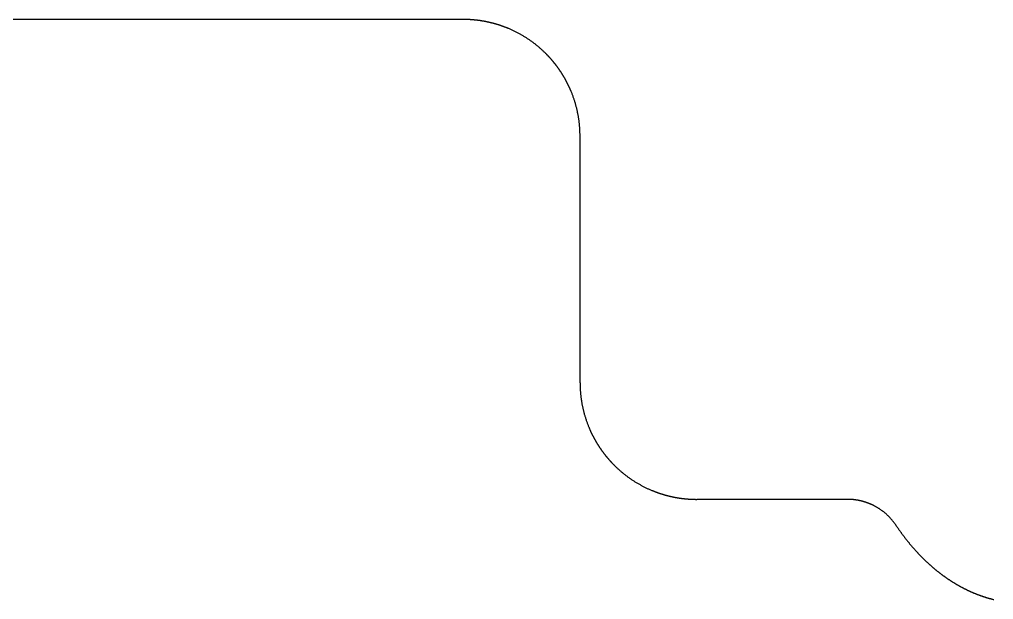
# Model space of a CAD drawing. Header units: millimetres. Extents: x -10 to 277, y -95 to 18.
# Drawn here: x 30.42 to 47.11, y 8.08 to 18.03 of the extents above; entities that cross this region are included whole.
import ezdxf

# ---------------------------------------------------------------- set-up
doc = ezdxf.new("R2010")
doc.units = ezdxf.units.MM
doc.header["$MEASUREMENT"] = 0
doc.layers.add('Edge.Cuts', color=53, linetype='CONTINUOUS')

msp = doc.modelspace()

# ---------------------------------------------------------------- linework, layer by layer
at = {"layer": 'Edge.Cuts', "linetype": 'Continuous'}
for p, q in [((38.025, 18.026), (18.8666, 18.026)), ((38.027308, 18.025999), (38.025, 18.026)), ((38.03364, 18.025981), (38.027308, 18.025999)), ((38.039969, 18.025944), (38.03364, 18.025981)), ((38.046299, 18.025887), (38.039969, 18.025944)), ((38.052627, 18.025809), (38.046299, 18.025887)), ((38.058957, 18.025712), (38.052627, 18.025809)), ((38.065284, 18.025595), (38.058957, 18.025712)), ((38.071612, 18.025457), (38.065284, 18.025595)), ((38.077937, 18.0253), (38.071612, 18.025457)), ((38.084264, 18.025123), (38.077937, 18.0253)), ((38.090588, 18.024925), (38.084264, 18.025123)), ((38.096912, 18.024708), (38.090588, 18.024925)), ((38.103235, 18.024471), (38.096912, 18.024708)), ((38.109557, 18.024213), (38.103235, 18.024471)), ((38.115877, 18.023936), (38.109557, 18.024213)), ((38.122198, 18.023639), (38.115877, 18.023936)), ((38.128516, 18.023322), (38.122198, 18.023639)), ((38.134834, 18.022984), (38.128516, 18.023322)), ((38.14115, 18.022627), (38.134834, 18.022984)), ((38.147465, 18.02225), (38.14115, 18.022627)), ((38.153778, 18.021853), (38.147465, 18.02225)), ((38.160091, 18.021436), (38.153778, 18.021853)), ((38.1664, 18.020999), (38.160091, 18.021436)), ((38.17271, 18.020542), (38.1664, 18.020999)), ((38.179017, 18.020065), (38.17271, 18.020542)), ((38.185323, 18.019568), (38.179017, 18.020065)), ((38.191627, 18.019051), (38.185323, 18.019568)), ((38.19793, 18.018515), (38.191627, 18.019051)), ((38.204229, 18.017958), (38.19793, 18.018515)), ((38.210528, 18.017381), (38.204229, 18.017958)), ((38.216824, 18.016785), (38.210528, 18.017381)), ((38.223119, 18.016169), (38.216824, 18.016785)), ((38.229411, 18.015532), (38.223119, 18.016169)), ((38.235702, 18.014876), (38.229411, 18.015532)), ((38.24199, 18.0142), (38.235702, 18.014876)), ((38.248276, 18.013504), (38.24199, 18.0142)), ((38.254559, 18.012788), (38.248276, 18.013504)), ((38.260841, 18.012053), (38.254559, 18.012788)), ((38.26712, 18.011297), (38.260841, 18.012053)), ((38.273397, 18.010522), (38.26712, 18.011297)), ((38.27967, 18.009726), (38.273397, 18.010522)), ((38.285942, 18.008911), (38.27967, 18.009726)), ((38.29221, 18.008076), (38.285942, 18.008911)), ((38.298477, 18.007221), (38.29221, 18.008076)), ((38.304739, 18.006347), (38.298477, 18.007221)), ((38.311, 18.005452), (38.304739, 18.006347)), ((38.317257, 18.004538), (38.311, 18.005452)), ((38.323512, 18.003604), (38.317257, 18.004538)), ((38.329764, 18.002651), (38.323512, 18.003604)), ((38.336013, 18.001677), (38.329764, 18.002651)), ((38.342258, 18.000684), (38.336013, 18.001677)), ((38.3485, 17.999671), (38.342258, 18.000684)), ((38.354739, 17.998638), (38.3485, 17.999671)), ((38.360975, 17.997585), (38.354739, 17.998638)), ((38.367207, 17.996513), (38.360975, 17.997585)), ((38.373436, 17.995421), (38.367207, 17.996513)), ((38.379661, 17.994309), (38.373436, 17.995421)), ((38.385884, 17.993178), (38.379661, 17.994309)), ((38.392102, 17.992027), (38.385884, 17.993178)), ((38.398317, 17.990856), (38.392102, 17.992027)), ((38.404528, 17.989666), (38.398317, 17.990856)), ((38.410735, 17.988456), (38.404528, 17.989666)), ((38.416938, 17.987226), (38.410735, 17.988456)), ((38.423138, 17.985977), (38.416938, 17.987226)), ((38.429333, 17.984708), (38.423138, 17.985977)), ((38.435525, 17.983419), (38.429333, 17.984708)), ((38.441712, 17.982111), (38.435525, 17.983419)), ((38.447896, 17.980784), (38.441712, 17.982111)), ((38.454075, 17.979436), (38.447896, 17.980784)), ((38.46025, 17.97807), (38.454075, 17.979436)), ((38.46642, 17.976683), (38.46025, 17.97807)), ((38.472587, 17.975277), (38.46642, 17.976683)), ((38.478748, 17.973852), (38.472587, 17.975277)), ((38.484906, 17.972407), (38.478748, 17.973852)), ((38.491058, 17.970943), (38.484906, 17.972407)), ((38.497207, 17.969459), (38.491058, 17.970943)), ((38.50335, 17.967956), (38.497207, 17.969459)), ((38.509489, 17.966433), (38.50335, 17.967956)), ((38.515622, 17.964891), (38.509489, 17.966433)), ((38.521751, 17.96333), (38.515622, 17.964891)), ((38.527875, 17.961749), (38.521751, 17.96333)), ((38.533995, 17.960149), (38.527875, 17.961749)), ((38.540108, 17.958529), (38.533995, 17.960149)), ((38.546217, 17.95689), (38.540108, 17.958529)), ((38.552321, 17.955232), (38.546217, 17.95689)), ((38.55842, 17.953554), (38.552321, 17.955232)), ((38.564512, 17.951858), (38.55842, 17.953554)), ((38.5706, 17.950141), (38.564512, 17.951858)), ((38.576683, 17.948406), (38.5706, 17.950141)), ((38.58276, 17.946651), (38.576683, 17.948406)), ((38.588831, 17.944878), (38.58276, 17.946651)), ((38.594897, 17.943085), (38.588831, 17.944878)), ((38.600957, 17.941272), (38.594897, 17.943085)), ((38.607011, 17.939441), (38.600957, 17.941272)), ((38.61306, 17.93759), (38.607011, 17.939441)), ((38.619103, 17.935721), (38.61306, 17.93759)), ((38.625139, 17.933832), (38.619103, 17.935721)), ((38.63117, 17.931924), (38.625139, 17.933832)), ((38.637195, 17.929997), (38.63117, 17.931924)), ((38.643214, 17.928051), (38.637195, 17.929997)), ((38.649226, 17.926086), (38.643214, 17.928051)), ((38.655232, 17.924102), (38.649226, 17.926086)), ((38.661232, 17.922099), (38.655232, 17.924102)), ((38.667226, 17.920077), (38.661232, 17.922099)), ((38.673213, 17.918036), (38.667226, 17.920077)), ((38.679194, 17.915976), (38.673213, 17.918036)), ((38.685168, 17.913898), (38.679194, 17.915976)), ((38.691136, 17.9118), (38.685168, 17.913898)), ((38.697097, 17.909684), (38.691136, 17.9118)), ((38.703052, 17.907548), (38.697097, 17.909684)), ((38.708999, 17.905394), (38.703052, 17.907548)), ((38.71494, 17.903221), (38.708999, 17.905394)), ((38.720874, 17.901029), (38.71494, 17.903221)), ((38.726801, 17.898819), (38.720874, 17.901029)), ((38.732721, 17.89659), (38.726801, 17.898819)), ((38.738633, 17.894342), (38.732721, 17.89659)), ((38.744539, 17.892075), (38.738633, 17.894342)), ((38.750438, 17.88979), (38.744539, 17.892075)), ((38.756329, 17.887486), (38.750438, 17.88979)), ((38.762213, 17.885163), (38.756329, 17.887486)), ((38.768089, 17.882822), (38.762213, 17.885163)), ((38.773958, 17.880462), (38.768089, 17.882822)), ((38.77982, 17.878084), (38.773958, 17.880462)), ((38.785674, 17.875687), (38.77982, 17.878084)), ((38.79152, 17.873272), (38.785674, 17.875687)), ((38.80319, 17.868386), (38.79152, 17.873272)), ((38.814829, 17.863427), (38.80319, 17.868386)), ((38.826436, 17.858394), (38.814829, 17.863427)), ((38.83801, 17.853287), (38.826436, 17.858394)), ((38.849552, 17.848108), (38.83801, 17.853287)), ((38.861061, 17.842856), (38.849552, 17.848108)), ((38.872537, 17.837531), (38.861061, 17.842856)), ((38.883978, 17.832134), (38.872537, 17.837531)), ((38.895385, 17.826665), (38.883978, 17.832134)), ((38.906757, 17.821124), (38.895385, 17.826665)), ((38.918093, 17.815511), (38.906757, 17.821124)), ((38.929394, 17.809826), (38.918093, 17.815511)), ((38.940658, 17.804071), (38.929394, 17.809826)), ((38.951885, 17.798244), (38.940658, 17.804071)), ((38.963075, 17.792347), (38.951885, 17.798244)), ((38.974228, 17.786379), (38.963075, 17.792347)), ((38.985342, 17.78034), (38.974228, 17.786379)), ((38.996417, 17.774232), (38.985342, 17.78034)), ((39.007454, 17.768054), (38.996417, 17.774232)), ((39.018451, 17.761806), (39.007454, 17.768054)), ((39.029408, 17.75549), (39.018451, 17.761806)), ((39.040324, 17.749104), (39.029408, 17.75549)), ((39.0512, 17.742649), (39.040324, 17.749104)), ((39.062034, 17.736126), (39.0512, 17.742649)), ((39.072827, 17.729534), (39.062034, 17.736126)), ((39.083578, 17.722875), (39.072827, 17.729534)), ((39.094286, 17.716148), (39.083578, 17.722875)), ((39.104951, 17.709353), (39.094286, 17.716148)), ((39.115572, 17.702491), (39.104951, 17.709353)), ((39.12615, 17.695563), (39.115572, 17.702491)), ((39.136684, 17.688567), (39.12615, 17.695563)), ((39.147173, 17.681506), (39.136684, 17.688567)), ((39.157617, 17.674378), (39.147173, 17.681506)), ((39.168016, 17.667184), (39.157617, 17.674378)), ((39.178368, 17.659925), (39.168016, 17.667184)), ((39.188675, 17.652601), (39.178368, 17.659925)), ((39.198935, 17.645211), (39.188675, 17.652601)), ((39.209148, 17.637757), (39.198935, 17.645211)), ((39.219313, 17.630239), (39.209148, 17.637757)), ((39.229431, 17.622656), (39.219313, 17.630239)), ((39.2395, 17.61501), (39.229431, 17.622656)), ((39.249521, 17.6073), (39.2395, 17.61501)), ((39.259493, 17.599526), (39.249521, 17.6073)), ((39.269416, 17.59169), (39.259493, 17.599526)), ((39.279289, 17.583791), (39.269416, 17.59169)), ((39.289113, 17.57583), (39.279289, 17.583791)), ((39.298885, 17.567806), (39.289113, 17.57583)), ((39.308607, 17.559721), (39.298885, 17.567806)), ((39.318278, 17.551574), (39.308607, 17.559721)), ((39.327898, 17.543366), (39.318278, 17.551574)), ((39.337466, 17.535097), (39.327898, 17.543366)), ((39.346982, 17.526768), (39.337466, 17.535097)), ((39.356445, 17.518378), (39.346982, 17.526768)), ((39.365855, 17.509928), (39.356445, 17.518378)), ((39.375213, 17.501418), (39.365855, 17.509928)), ((39.384517, 17.492849), (39.375213, 17.501418)), ((39.393767, 17.48422), (39.384517, 17.492849)), ((39.402963, 17.475533), (39.393767, 17.48422)), ((39.412104, 17.466787), (39.402963, 17.475533)), ((39.421191, 17.457982), (39.412104, 17.466787)), ((39.430223, 17.44912), (39.421191, 17.457982)), ((39.4392, 17.4402), (39.430223, 17.44912)), ((39.440831, 17.438567), (39.4392, 17.4402)), ((39.445296, 17.434077), (39.440831, 17.438567)), ((39.449746, 17.429575), (39.445296, 17.434077)), ((39.454182, 17.425058), (39.449746, 17.429575)), ((39.458602, 17.420528), (39.454182, 17.425058)), ((39.463009, 17.415984), (39.458602, 17.420528)), ((39.4674, 17.411426), (39.463009, 17.415984)), ((39.471778, 17.406854), (39.4674, 17.411426)), ((39.47614, 17.40227), (39.471778, 17.406854)), ((39.480489, 17.397671), (39.47614, 17.40227)), ((39.484821, 17.393059), (39.480489, 17.397671)), ((39.48914, 17.388433), (39.484821, 17.393059)), ((39.493443, 17.383794), (39.48914, 17.388433)), ((39.497733, 17.379141), (39.493443, 17.383794)), ((39.502006, 17.374475), (39.497733, 17.379141)), ((39.506265, 17.369796), (39.502006, 17.374475)), ((39.510509, 17.365104), (39.506265, 17.369796)), ((39.514738, 17.360397), (39.510509, 17.365104)), ((39.518952, 17.355678), (39.514738, 17.360397)), ((39.523151, 17.350946), (39.518952, 17.355678)), ((39.527335, 17.346201), (39.523151, 17.350946)), ((39.531504, 17.341442), (39.527335, 17.346201)), ((39.535657, 17.336671), (39.531504, 17.341442)), ((39.539796, 17.331886), (39.535657, 17.336671)), ((39.543918, 17.327089), (39.539796, 17.331886)), ((39.548027, 17.322278), (39.543918, 17.327089)), ((39.552119, 17.317455), (39.548027, 17.322278)), ((39.556196, 17.312618), (39.552119, 17.317455)), ((39.560258, 17.30777), (39.556196, 17.312618)), ((39.564304, 17.302907), (39.560258, 17.30777)), ((39.568335, 17.298034), (39.564304, 17.302907)), ((39.572351, 17.293146), (39.568335, 17.298034)), ((39.57635, 17.288247), (39.572351, 17.293146)), ((39.580335, 17.283334), (39.57635, 17.288247)), ((39.584303, 17.27841), (39.580335, 17.283334)), ((39.588256, 17.273472), (39.584303, 17.27841)), ((39.592193, 17.268523), (39.588256, 17.273472)), ((39.596115, 17.26356), (39.592193, 17.268523)), ((39.600021, 17.258586), (39.596115, 17.26356)), ((39.603911, 17.253599), (39.600021, 17.258586)), ((39.607785, 17.248601), (39.603911, 17.253599)), ((39.611644, 17.243589), (39.607785, 17.248601)), ((39.615486, 17.238566), (39.611644, 17.243589)), ((39.619313, 17.233531), (39.615486, 17.238566)), ((39.623123, 17.228484), (39.619313, 17.233531)), ((39.626918, 17.223424), (39.623123, 17.228484)), ((39.630696, 17.218353), (39.626918, 17.223424)), ((39.634459, 17.213269), (39.630696, 17.218353)), ((39.638205, 17.208174), (39.634459, 17.213269)), ((39.641936, 17.203067), (39.638205, 17.208174)), ((39.64565, 17.197948), (39.641936, 17.203067)), ((39.649348, 17.192817), (39.64565, 17.197948)), ((39.653029, 17.187676), (39.649348, 17.192817)), ((39.656695, 17.182521), (39.653029, 17.187676)), ((39.660343, 17.177356), (39.656695, 17.182521)), ((39.663976, 17.172179), (39.660343, 17.177356)), ((39.667592, 17.166991), (39.663976, 17.172179)), ((39.671192, 17.161791), (39.667592, 17.166991)), ((39.674775, 17.15658), (39.671192, 17.161791)), ((39.678343, 17.151357), (39.674775, 17.15658)), ((39.681893, 17.146124), (39.678343, 17.151357)), ((39.685427, 17.140879), (39.681893, 17.146124)), ((39.688944, 17.135623), (39.685427, 17.140879)), ((39.692444, 17.130355), (39.688944, 17.135623)), ((39.695928, 17.125077), (39.692444, 17.130355)), ((39.699396, 17.119787), (39.695928, 17.125077)), ((39.702846, 17.114487), (39.699396, 17.119787)), ((39.70628, 17.109176), (39.702846, 17.114487)), ((39.709696, 17.103854), (39.70628, 17.109176)), ((39.713097, 17.098521), (39.709696, 17.103854)), ((39.71648, 17.093178), (39.713097, 17.098521)), ((39.719846, 17.087823), (39.71648, 17.093178)), ((39.723195, 17.082458), (39.719846, 17.087823)), ((39.726528, 17.077082), (39.723195, 17.082458)), ((39.729843, 17.071696), (39.726528, 17.077082)), ((39.733142, 17.066299), (39.729843, 17.071696)), ((39.736423, 17.060893), (39.733142, 17.066299)), ((39.739687, 17.055475), (39.736423, 17.060893)), ((39.742934, 17.050047), (39.739687, 17.055475)), ((39.746164, 17.044609), (39.742934, 17.050047)), ((39.749376, 17.039161), (39.746164, 17.044609)), ((39.752572, 17.033702), (39.749376, 17.039161)), ((39.75575, 17.028234), (39.752572, 17.033702)), ((39.758911, 17.022755), (39.75575, 17.028234)), ((39.762055, 17.017267), (39.758911, 17.022755)), ((39.765181, 17.011768), (39.762055, 17.017267)), ((39.76829, 17.00626), (39.765181, 17.011768)), ((39.771381, 17.000741), (39.76829, 17.00626)), ((39.774455, 16.995213), (39.771381, 17.000741)), ((39.777512, 16.989675), (39.774455, 16.995213)), ((39.78055, 16.984128), (39.777512, 16.989675)), ((39.783572, 16.978571), (39.78055, 16.984128)), ((39.786576, 16.973004), (39.783572, 16.978571)), ((39.789562, 16.967428), (39.786576, 16.973004)), ((39.79253, 16.961843), (39.789562, 16.967428)), ((39.795482, 16.956247), (39.79253, 16.961843)), ((39.798415, 16.950643), (39.795482, 16.956247)), ((39.80133, 16.94503), (39.798415, 16.950643)), ((39.804228, 16.939407), (39.80133, 16.94503)), ((39.807108, 16.933775), (39.804228, 16.939407)), ((39.80997, 16.928134), (39.807108, 16.933775)), ((39.812815, 16.922484), (39.80997, 16.928134)), ((39.815641, 16.916825), (39.812815, 16.922484)), ((39.81845, 16.911157), (39.815641, 16.916825)), ((39.82124, 16.90548), (39.81845, 16.911157)), ((39.824013, 16.899794), (39.82124, 16.90548)), ((39.826767, 16.8941), (39.824013, 16.899794)), ((39.829504, 16.888397), (39.826767, 16.8941)), ((39.832223, 16.882685), (39.829504, 16.888397)), ((39.834923, 16.876965), (39.832223, 16.882685)), ((39.837606, 16.871236), (39.834923, 16.876965)), ((39.84027, 16.865499), (39.837606, 16.871236)), ((39.842916, 16.859753), (39.84027, 16.865499)), ((39.845544, 16.853999), (39.842916, 16.859753)), ((39.848154, 16.848237), (39.845544, 16.853999)), ((39.850746, 16.842466), (39.848154, 16.848237)), ((39.853319, 16.836688), (39.850746, 16.842466)), ((39.855874, 16.830901), (39.853319, 16.836688)), ((39.858411, 16.825106), (39.855874, 16.830901)), ((39.860929, 16.819303), (39.858411, 16.825106)), ((39.863429, 16.813492), (39.860929, 16.819303)), ((39.865911, 16.807674), (39.863429, 16.813492)), ((39.868374, 16.801847), (39.865911, 16.807674)), ((39.870819, 16.796013), (39.868374, 16.801847)), ((39.873245, 16.790171), (39.870819, 16.796013)), ((39.878042, 16.778465), (39.873245, 16.790171)), ((39.882765, 16.766728), (39.878042, 16.778465)), ((39.887414, 16.754962), (39.882765, 16.766728)), ((39.891988, 16.743167), (39.887414, 16.754962)), ((39.896487, 16.731344), (39.891988, 16.743167)), ((39.900912, 16.719492), (39.896487, 16.731344)), ((39.905261, 16.707613), (39.900912, 16.719492)), ((39.909535, 16.695706), (39.905261, 16.707613)), ((39.913734, 16.683773), (39.909535, 16.695706)), ((39.917857, 16.671814), (39.913734, 16.683773)), ((39.921904, 16.659829), (39.917857, 16.671814)), ((39.925875, 16.647819), (39.921904, 16.659829)), ((39.929771, 16.635785), (39.925875, 16.647819)), ((39.93359, 16.623726), (39.929771, 16.635785)), ((39.937332, 16.611644), (39.93359, 16.623726)), ((39.940998, 16.599538), (39.937332, 16.611644)), ((39.944587, 16.58741), (39.940998, 16.599538)), ((39.9481, 16.575259), (39.944587, 16.58741)), ((39.951535, 16.563087), (39.9481, 16.575259)), ((39.954894, 16.550894), (39.951535, 16.563087)), ((39.958175, 16.53868), (39.954894, 16.550894)), ((39.961379, 16.526446), (39.958175, 16.53868)), ((39.964505, 16.514191), (39.961379, 16.526446)), ((39.967553, 16.501918), (39.964505, 16.514191)), ((39.970524, 16.489626), (39.967553, 16.501918)), ((39.973417, 16.477316), (39.970524, 16.489626)), ((39.976232, 16.464988), (39.973417, 16.477316)), ((39.978969, 16.452642), (39.976232, 16.464988)), ((39.981628, 16.44028), (39.978969, 16.452642)), ((39.984208, 16.427902), (39.981628, 16.44028)), ((39.98671, 16.415507), (39.984208, 16.427902)), ((39.989134, 16.403098), (39.98671, 16.415507)), ((39.991479, 16.390673), (39.989134, 16.403098)), ((39.993745, 16.378234), (39.991479, 16.390673)), ((39.995933, 16.365781), (39.993745, 16.378234)), ((39.998041, 16.353315), (39.995933, 16.365781)), ((40.000071, 16.340836), (39.998041, 16.353315)), ((40.002022, 16.328344), (40.000071, 16.340836)), ((40.003894, 16.31584), (40.002022, 16.328344)), ((40.005686, 16.303325), (40.003894, 16.31584)), ((40.0074, 16.290798), (40.005686, 16.303325)), ((40.009034, 16.278261), (40.0074, 16.290798)), ((40.010589, 16.265714), (40.009034, 16.278261)), ((40.012064, 16.253157), (40.010589, 16.265714)), ((40.01346, 16.240592), (40.012064, 16.253157)), ((40.014777, 16.228017), (40.01346, 16.240592)), ((40.016014, 16.215434), (40.014777, 16.228017)), ((40.017171, 16.202843), (40.016014, 16.215434)), ((40.018249, 16.190245), (40.017171, 16.202843)), ((40.019247, 16.17764), (40.018249, 16.190245)), ((40.020166, 16.165028), (40.019247, 16.17764)), ((40.021004, 16.15241), (40.020166, 16.165028)), ((40.021763, 16.139787), (40.021004, 16.15241)), ((40.022442, 16.127159), (40.021763, 16.139787)), ((40.023042, 16.114526), (40.022442, 16.127159)), ((40.023561, 16.101889), (40.023042, 16.114526)), ((40.024001, 16.089248), (40.023561, 16.101889)), ((40.02436, 16.076603), (40.024001, 16.089248)), ((40.02464, 16.063956), (40.02436, 16.076603)), ((40.02484, 16.051306), (40.02464, 16.063956)), ((40.02496, 16.038654), (40.02484, 16.051306)), ((40.025, 16.026), (40.02496, 16.038654)), ((40.025, 11.7946), (40.025, 16.026)), ((40.025, 11.7946), (40.02504, 11.781946)), ((40.02504, 11.781946), (40.02516, 11.769294)), ((40.02516, 11.769294), (40.02536, 11.756644)), ((40.02536, 11.756644), (40.02564, 11.743997)), ((40.02564, 11.743997), (40.025999, 11.731352)), ((40.025999, 11.731352), (40.026439, 11.718711)), ((40.026439, 11.718711), (40.026958, 11.706074)), ((40.026958, 11.706074), (40.027558, 11.693441)), ((40.027558, 11.693441), (40.028237, 11.680813)), ((40.028237, 11.680813), (40.028996, 11.66819)), ((40.028996, 11.66819), (40.029834, 11.655572)), ((40.029834, 11.655572), (40.030753, 11.64296)), ((40.030753, 11.64296), (40.031751, 11.630355)), ((40.031751, 11.630355), (40.032829, 11.617757)), ((40.032829, 11.617757), (40.033986, 11.605166)), ((40.033986, 11.605166), (40.035223, 11.592583)), ((40.035223, 11.592583), (40.03654, 11.580008)), ((40.03654, 11.580008), (40.037936, 11.567443)), ((40.037936, 11.567443), (40.039411, 11.554886)), ((40.039411, 11.554886), (40.040966, 11.542339)), ((40.040966, 11.542339), (40.0426, 11.529802)), ((40.0426, 11.529802), (40.044314, 11.517275)), ((40.044314, 11.517275), (40.046106, 11.50476)), ((40.046106, 11.50476), (40.047978, 11.492256)), ((40.047978, 11.492256), (40.049929, 11.479764)), ((40.049929, 11.479764), (40.051959, 11.467285)), ((40.051959, 11.467285), (40.054067, 11.454819)), ((40.054067, 11.454819), (40.056255, 11.442366)), ((40.056255, 11.442366), (40.058521, 11.429927)), ((40.058521, 11.429927), (40.060866, 11.417502)), ((40.060866, 11.417502), (40.06329, 11.405093)), ((40.06329, 11.405093), (40.065792, 11.392698)), ((40.065792, 11.392698), (40.068372, 11.38032)), ((40.068372, 11.38032), (40.071031, 11.367958)), ((40.071031, 11.367958), (40.073768, 11.355612)), ((40.073768, 11.355612), (40.076583, 11.343284)), ((40.076583, 11.343284), (40.079476, 11.330974)), ((40.079476, 11.330974), (40.082447, 11.318682)), ((40.082447, 11.318682), (40.085495, 11.306409)), ((40.085495, 11.306409), (40.088621, 11.294154)), ((40.088621, 11.294154), (40.091825, 11.28192)), ((40.091825, 11.28192), (40.095106, 11.269706)), ((40.095106, 11.269706), (40.098465, 11.257513)), ((40.098465, 11.257513), (40.1019, 11.245341)), ((40.1019, 11.245341), (40.105413, 11.23319)), ((40.105413, 11.23319), (40.109002, 11.221062)), ((40.109002, 11.221062), (40.112668, 11.208956)), ((40.112668, 11.208956), (40.11641, 11.196874)), ((40.11641, 11.196874), (40.120229, 11.184815)), ((40.120229, 11.184815), (40.124125, 11.172781)), ((40.124125, 11.172781), (40.128096, 11.160771)), ((40.128096, 11.160771), (40.132143, 11.148786)), ((40.132143, 11.148786), (40.136266, 11.136827)), ((40.136266, 11.136827), (40.140465, 11.124894)), ((40.140465, 11.124894), (40.144739, 11.112987)), ((40.144739, 11.112987), (40.149088, 11.101108)), ((40.149088, 11.101108), (40.153513, 11.089256)), ((40.153513, 11.089256), (40.158012, 11.077433)), ((40.158012, 11.077433), (40.162586, 11.065638)), ((40.162586, 11.065638), (40.167235, 11.053872)), ((40.167235, 11.053872), (40.171958, 11.042135)), ((40.171958, 11.042135), (40.176755, 11.030429)), ((40.176755, 11.030429), (40.179181, 11.024587)), ((40.179181, 11.024587), (40.181626, 11.018753)), ((40.181626, 11.018753), (40.184089, 11.012926)), ((40.184089, 11.012926), (40.186571, 11.007108)), ((40.186571, 11.007108), (40.189071, 11.001297)), ((40.189071, 11.001297), (40.191589, 10.995494)), ((40.191589, 10.995494), (40.194126, 10.989699)), ((40.194126, 10.989699), (40.196681, 10.983912)), ((40.196681, 10.983912), (40.199254, 10.978134)), ((40.199254, 10.978134), (40.201846, 10.972363)), ((40.201846, 10.972363), (40.204456, 10.966601)), ((40.204456, 10.966601), (40.207084, 10.960847)), ((40.207084, 10.960847), (40.20973, 10.955101)), ((40.20973, 10.955101), (40.212394, 10.949364)), ((40.212394, 10.949364), (40.215077, 10.943635)), ((40.215077, 10.943635), (40.217777, 10.937915)), ((40.217777, 10.937915), (40.220496, 10.932203)), ((40.220496, 10.932203), (40.223233, 10.9265)), ((40.223233, 10.9265), (40.225987, 10.920806)), ((40.225987, 10.920806), (40.22876, 10.91512)), ((40.22876, 10.91512), (40.23155, 10.909443)), ((40.23155, 10.909443), (40.234359, 10.903775)), ((40.234359, 10.903775), (40.237185, 10.898116)), ((40.237185, 10.898116), (40.24003, 10.892466)), ((40.24003, 10.892466), (40.242892, 10.886825)), ((40.242892, 10.886825), (40.245772, 10.881193)), ((40.245772, 10.881193), (40.24867, 10.87557)), ((40.24867, 10.87557), (40.251585, 10.869957)), ((40.251585, 10.869957), (40.254518, 10.864353)), ((40.254518, 10.864353), (40.25747, 10.858757)), ((40.25747, 10.858757), (40.260438, 10.853172)), ((40.260438, 10.853172), (40.263424, 10.847596)), ((40.263424, 10.847596), (40.266428, 10.842029)), ((40.266428, 10.842029), (40.26945, 10.836472)), ((40.26945, 10.836472), (40.272488, 10.830925)), ((40.272488, 10.830925), (40.275545, 10.825387)), ((40.275545, 10.825387), (40.278619, 10.819859)), ((40.278619, 10.819859), (40.28171, 10.81434)), ((40.28171, 10.81434), (40.284819, 10.808832)), ((40.284819, 10.808832), (40.287945, 10.803333)), ((40.287945, 10.803333), (40.291089, 10.797845)), ((40.291089, 10.797845), (40.29425, 10.792366)), ((40.29425, 10.792366), (40.297428, 10.786898)), ((40.297428, 10.786898), (40.300624, 10.781439)), ((40.300624, 10.781439), (40.303836, 10.775991)), ((40.303836, 10.775991), (40.307066, 10.770553)), ((40.307066, 10.770553), (40.310313, 10.765125)), ((40.310313, 10.765125), (40.313577, 10.759707)), ((40.313577, 10.759707), (40.316858, 10.754301)), ((40.316858, 10.754301), (40.320157, 10.748904)), ((40.320157, 10.748904), (40.323472, 10.743518)), ((40.323472, 10.743518), (40.326805, 10.738142)), ((40.326805, 10.738142), (40.330154, 10.732777)), ((40.330154, 10.732777), (40.33352, 10.727422)), ((40.33352, 10.727422), (40.336903, 10.722079)), ((40.336903, 10.722079), (40.340304, 10.716746)), ((40.340304, 10.716746), (40.34372, 10.711424)), ((40.34372, 10.711424), (40.347154, 10.706113)), ((40.347154, 10.706113), (40.350604, 10.700813)), ((40.350604, 10.700813), (40.354072, 10.695523)), ((40.354072, 10.695523), (40.357556, 10.690245)), ((40.357556, 10.690245), (40.361056, 10.684977)), ((40.361056, 10.684977), (40.364573, 10.679721)), ((40.364573, 10.679721), (40.368107, 10.674476)), ((40.368107, 10.674476), (40.371657, 10.669243)), ((40.371657, 10.669243), (40.375225, 10.66402)), ((40.375225, 10.66402), (40.378808, 10.658809)), ((40.378808, 10.658809), (40.382408, 10.653609)), ((40.382408, 10.653609), (40.386024, 10.648421)), ((40.386024, 10.648421), (40.389657, 10.643244)), ((40.389657, 10.643244), (40.393305, 10.638079)), ((40.393305, 10.638079), (40.396971, 10.632924)), ((40.396971, 10.632924), (40.400652, 10.627783)), ((40.400652, 10.627783), (40.40435, 10.622652)), ((40.40435, 10.622652), (40.408064, 10.617533)), ((40.408064, 10.617533), (40.411795, 10.612426)), ((40.411795, 10.612426), (40.415541, 10.607331)), ((40.415541, 10.607331), (40.419304, 10.602247)), ((40.419304, 10.602247), (40.423082, 10.597176)), ((40.423082, 10.597176), (40.426877, 10.592116)), ((40.426877, 10.592116), (40.430687, 10.587069)), ((40.430687, 10.587069), (40.434514, 10.582034)), ((40.434514, 10.582034), (40.438356, 10.577011)), ((40.438356, 10.577011), (40.442215, 10.571999)), ((40.442215, 10.571999), (40.446089, 10.567001)), ((40.446089, 10.567001), (40.449979, 10.562014)), ((40.449979, 10.562014), (40.453885, 10.55704)), ((40.453885, 10.55704), (40.457807, 10.552077)), ((40.457807, 10.552077), (40.461744, 10.547128)), ((40.461744, 10.547128), (40.465697, 10.54219)), ((40.465697, 10.54219), (40.469665, 10.537266)), ((40.469665, 10.537266), (40.47365, 10.532353)), ((40.47365, 10.532353), (40.477649, 10.527454)), ((40.477649, 10.527454), (40.481665, 10.522566)), ((40.481665, 10.522566), (40.485696, 10.517693)), ((40.485696, 10.517693), (40.489742, 10.51283)), ((40.489742, 10.51283), (40.493804, 10.507982)), ((40.493804, 10.507982), (40.497881, 10.503145)), ((40.497881, 10.503145), (40.501973, 10.498322)), ((40.501973, 10.498322), (40.506082, 10.493511)), ((40.506082, 10.493511), (40.510204, 10.488714)), ((40.510204, 10.488714), (40.514343, 10.483929)), ((40.514343, 10.483929), (40.518496, 10.479158)), ((40.518496, 10.479158), (40.522665, 10.474399)), ((40.522665, 10.474399), (40.526849, 10.469654)), ((40.526849, 10.469654), (40.531048, 10.464922)), ((40.531048, 10.464922), (40.535262, 10.460203)), ((40.535262, 10.460203), (40.539491, 10.455496)), ((40.539491, 10.455496), (40.543735, 10.450804)), ((40.543735, 10.450804), (40.547994, 10.446125)), ((40.547994, 10.446125), (40.552267, 10.441459)), ((40.552267, 10.441459), (40.556557, 10.436806)), ((40.556557, 10.436806), (40.56086, 10.432167)), ((40.56086, 10.432167), (40.565179, 10.427541)), ((40.565179, 10.427541), (40.569511, 10.422929)), ((40.569511, 10.422929), (40.57386, 10.41833)), ((40.57386, 10.41833), (40.578222, 10.413746)), ((40.578222, 10.413746), (40.5826, 10.409174)), ((40.5826, 10.409174), (40.586991, 10.404616)), ((40.586991, 10.404616), (40.591398, 10.400072)), ((40.591398, 10.400072), (40.595818, 10.395542)), ((40.595818, 10.395542), (40.600254, 10.391025)), ((40.600254, 10.391025), (40.604704, 10.386523)), ((40.604704, 10.386523), (40.609169, 10.382033)), ((40.609169, 10.382033), (40.6108, 10.3804)), ((40.6108, 10.3804), (40.619777, 10.37148)), ((40.619777, 10.37148), (40.628809, 10.362618)), ((40.628809, 10.362618), (40.637896, 10.353813)), ((40.637896, 10.353813), (40.647037, 10.345067)), ((40.647037, 10.345067), (40.656233, 10.33638)), ((40.656233, 10.33638), (40.665483, 10.327751)), ((40.665483, 10.327751), (40.674787, 10.319182)), ((40.674787, 10.319182), (40.684145, 10.310672)), ((40.684145, 10.310672), (40.693555, 10.302222)), ((40.693555, 10.302222), (40.703018, 10.293832)), ((40.703018, 10.293832), (40.712534, 10.285503)), ((40.712534, 10.285503), (40.722102, 10.277234)), ((40.722102, 10.277234), (40.731722, 10.269026)), ((40.731722, 10.269026), (40.741393, 10.260879)), ((40.741393, 10.260879), (40.751115, 10.252794)), ((40.751115, 10.252794), (40.760887, 10.24477)), ((40.760887, 10.24477), (40.770711, 10.236809)), ((40.770711, 10.236809), (40.780584, 10.22891)), ((40.780584, 10.22891), (40.790507, 10.221074)), ((40.790507, 10.221074), (40.800479, 10.2133)), ((40.800479, 10.2133), (40.8105, 10.20559)), ((40.8105, 10.20559), (40.820569, 10.197944)), ((40.820569, 10.197944), (40.830687, 10.190361)), ((40.830687, 10.190361), (40.840852, 10.182843)), ((40.840852, 10.182843), (40.851065, 10.175389)), ((40.851065, 10.175389), (40.861325, 10.167999)), ((40.861325, 10.167999), (40.871632, 10.160675)), ((40.871632, 10.160675), (40.881984, 10.153416)), ((40.881984, 10.153416), (40.892383, 10.146222)), ((40.892383, 10.146222), (40.902827, 10.139094)), ((40.902827, 10.139094), (40.913316, 10.132033)), ((40.913316, 10.132033), (40.92385, 10.125037)), ((40.92385, 10.125037), (40.934428, 10.118109)), ((40.934428, 10.118109), (40.945049, 10.111247)), ((40.945049, 10.111247), (40.955714, 10.104452)), ((40.955714, 10.104452), (40.966422, 10.097725)), ((40.966422, 10.097725), (40.977173, 10.091066)), ((40.977173, 10.091066), (40.987966, 10.084474)), ((40.987966, 10.084474), (40.9988, 10.077951)), ((40.9988, 10.077951), (41.009676, 10.071496)), ((41.009676, 10.071496), (41.020592, 10.06511)), ((41.020592, 10.06511), (41.031549, 10.058794)), ((41.031549, 10.058794), (41.042546, 10.052546)), ((41.042546, 10.052546), (41.053583, 10.046368)), ((41.053583, 10.046368), (41.064658, 10.04026)), ((41.064658, 10.04026), (41.075772, 10.034221)), ((41.075772, 10.034221), (41.086925, 10.028253)), ((41.086925, 10.028253), (41.098115, 10.022356)), ((41.098115, 10.022356), (41.109342, 10.016529)), ((41.109342, 10.016529), (41.120606, 10.010774)), ((41.120606, 10.010774), (41.131907, 10.005089)), ((41.131907, 10.005089), (41.143243, 9.999476)), ((41.143243, 9.999476), (41.154615, 9.993935)), ((41.154615, 9.993935), (41.166022, 9.988466)), ((41.166022, 9.988466), (41.177463, 9.983069)), ((41.177463, 9.983069), (41.188939, 9.977744)), ((41.188939, 9.977744), (41.200448, 9.972492)), ((41.200448, 9.972492), (41.21199, 9.967313)), ((41.21199, 9.967313), (41.223564, 9.962206)), ((41.223564, 9.962206), (41.235171, 9.957173)), ((41.235171, 9.957173), (41.24681, 9.952214)), ((41.24681, 9.952214), (41.25848, 9.947328)), ((41.25848, 9.947328), (41.264326, 9.944913)), ((41.264326, 9.944913), (41.27018, 9.942516)), ((41.27018, 9.942516), (41.276042, 9.940138)), ((41.276042, 9.940138), (41.281911, 9.937778)), ((41.281911, 9.937778), (41.287787, 9.935437)), ((41.287787, 9.935437), (41.293671, 9.933114)), ((41.293671, 9.933114), (41.299562, 9.93081)), ((41.299562, 9.93081), (41.305461, 9.928525)), ((41.305461, 9.928525), (41.311367, 9.926258)), ((41.311367, 9.926258), (41.317279, 9.92401)), ((41.317279, 9.92401), (41.323199, 9.921781)), ((41.323199, 9.921781), (41.329126, 9.919571)), ((41.329126, 9.919571), (41.33506, 9.917379)), ((41.33506, 9.917379), (41.341001, 9.915206)), ((41.341001, 9.915206), (41.346948, 9.913052)), ((41.346948, 9.913052), (41.352903, 9.910916)), ((41.352903, 9.910916), (41.358864, 9.9088)), ((41.358864, 9.9088), (41.364832, 9.906702)), ((41.364832, 9.906702), (41.370806, 9.904624)), ((41.370806, 9.904624), (41.376787, 9.902564)), ((41.376787, 9.902564), (41.382774, 9.900523)), ((41.382774, 9.900523), (41.388768, 9.898501)), ((41.388768, 9.898501), (41.394768, 9.896498)), ((41.394768, 9.896498), (41.400774, 9.894514)), ((41.400774, 9.894514), (41.406786, 9.892549)), ((41.406786, 9.892549), (41.412805, 9.890603)), ((41.412805, 9.890603), (41.41883, 9.888676)), ((41.41883, 9.888676), (41.424861, 9.886768)), ((41.424861, 9.886768), (41.430897, 9.884879)), ((41.430897, 9.884879), (41.43694, 9.88301)), ((41.43694, 9.88301), (41.442989, 9.881159)), ((41.442989, 9.881159), (41.449043, 9.879328)), ((41.449043, 9.879328), (41.455103, 9.877515)), ((41.455103, 9.877515), (41.461169, 9.875722)), ((41.461169, 9.875722), (41.46724, 9.873949)), ((41.46724, 9.873949), (41.473317, 9.872194)), ((41.473317, 9.872194), (41.4794, 9.870459)), ((41.4794, 9.870459), (41.485488, 9.868742)), ((41.485488, 9.868742), (41.49158, 9.867046)), ((41.49158, 9.867046), (41.497679, 9.865368)), ((41.497679, 9.865368), (41.503783, 9.86371)), ((41.503783, 9.86371), (41.509892, 9.862071)), ((41.509892, 9.862071), (41.516005, 9.860451)), ((41.516005, 9.860451), (41.522125, 9.858851)), ((41.522125, 9.858851), (41.528249, 9.85727)), ((41.528249, 9.85727), (41.534378, 9.855709)), ((41.534378, 9.855709), (41.540511, 9.854167)), ((41.540511, 9.854167), (41.54665, 9.852644)), ((41.54665, 9.852644), (41.552793, 9.851141)), ((41.552793, 9.851141), (41.558942, 9.849657)), ((41.558942, 9.849657), (41.565094, 9.848193)), ((41.565094, 9.848193), (41.571252, 9.846748)), ((41.571252, 9.846748), (41.577413, 9.845323)), ((41.577413, 9.845323), (41.58358, 9.843917)), ((41.58358, 9.843917), (41.58975, 9.84253)), ((41.58975, 9.84253), (41.595925, 9.841164)), ((41.595925, 9.841164), (41.602104, 9.839816)), ((41.602104, 9.839816), (41.608288, 9.838489)), ((41.608288, 9.838489), (41.614475, 9.837181)), ((41.614475, 9.837181), (41.620667, 9.835892)), ((41.620667, 9.835892), (41.626862, 9.834623)), ((41.626862, 9.834623), (41.633062, 9.833374)), ((41.633062, 9.833374), (41.639265, 9.832144)), ((41.639265, 9.832144), (41.645472, 9.830934)), ((41.645472, 9.830934), (41.651683, 9.829744)), ((41.651683, 9.829744), (41.657898, 9.828573)), ((41.657898, 9.828573), (41.664116, 9.827422)), ((41.664116, 9.827422), (41.670339, 9.826291)), ((41.670339, 9.826291), (41.676564, 9.825179)), ((41.676564, 9.825179), (41.682793, 9.824087)), ((41.682793, 9.824087), (41.689025, 9.823015)), ((41.689025, 9.823015), (41.695261, 9.821962)), ((41.695261, 9.821962), (41.7015, 9.820929)), ((41.7015, 9.820929), (41.707742, 9.819916)), ((41.707742, 9.819916), (41.713987, 9.818923)), ((41.713987, 9.818923), (41.720236, 9.817949)), ((41.720236, 9.817949), (41.726488, 9.816996)), ((41.726488, 9.816996), (41.732743, 9.816062)), ((41.732743, 9.816062), (41.739, 9.815148)), ((41.739, 9.815148), (41.745261, 9.814253)), ((41.745261, 9.814253), (41.751523, 9.813379)), ((41.751523, 9.813379), (41.75779, 9.812524)), ((41.75779, 9.812524), (41.764058, 9.811689)), ((41.764058, 9.811689), (41.77033, 9.810874)), ((41.77033, 9.810874), (41.776603, 9.810078)), ((41.776603, 9.810078), (41.78288, 9.809303)), ((41.78288, 9.809303), (41.789159, 9.808547)), ((41.789159, 9.808547), (41.795441, 9.807812)), ((41.795441, 9.807812), (41.801724, 9.807096)), ((41.801724, 9.807096), (41.80801, 9.8064)), ((41.80801, 9.8064), (41.814298, 9.805724)), ((41.814298, 9.805724), (41.820589, 9.805068)), ((41.820589, 9.805068), (41.826881, 9.804431)), ((41.826881, 9.804431), (41.833176, 9.803815)), ((41.833176, 9.803815), (41.839472, 9.803219)), ((41.839472, 9.803219), (41.845771, 9.802642)), ((41.845771, 9.802642), (41.85207, 9.802085)), ((41.85207, 9.802085), (41.858373, 9.801549)), ((41.858373, 9.801549), (41.864677, 9.801032)), ((41.864677, 9.801032), (41.870983, 9.800535)), ((41.870983, 9.800535), (41.87729, 9.800058)), ((41.87729, 9.800058), (41.8836, 9.799601)), ((41.8836, 9.799601), (41.889909, 9.799164)), ((41.889909, 9.799164), (41.896222, 9.798747)), ((41.896222, 9.798747), (41.902535, 9.79835)), ((41.902535, 9.79835), (41.90885, 9.797973)), ((41.90885, 9.797973), (41.915166, 9.797616)), ((41.915166, 9.797616), (41.921484, 9.797278)), ((41.921484, 9.797278), (41.927802, 9.796961)), ((41.927802, 9.796961), (41.934123, 9.796664)), ((41.934123, 9.796664), (41.940443, 9.796387)), ((41.940443, 9.796387), (41.946765, 9.796129)), ((41.946765, 9.796129), (41.953088, 9.795892)), ((41.953088, 9.795892), (41.959412, 9.795675)), ((41.959412, 9.795675), (41.965736, 9.795477)), ((41.965736, 9.795477), (41.972063, 9.7953)), ((41.972063, 9.7953), (41.978388, 9.795143)), ((41.978388, 9.795143), (41.984716, 9.795005)), ((41.984716, 9.795005), (41.991043, 9.794888)), ((41.991043, 9.794888), (41.997373, 9.794791)), ((41.997373, 9.794791), (42.003701, 9.794713)), ((42.003701, 9.794713), (42.010031, 9.794656)), ((42.010031, 9.794656), (42.01636, 9.794619)), ((42.01636, 9.794619), (42.022691, 9.794601)), ((42.022691, 9.794601), (42.025, 9.7946)), ((44.6085, 9.7946), (42.025, 9.7946)), ((44.616919, 9.794565), (44.6085, 9.7946)), ((44.621401, 9.794517), (44.616919, 9.794565)), ((44.62588, 9.794449), (44.621401, 9.794517)), ((44.63036, 9.794362), (44.62588, 9.794449)), ((44.634838, 9.794254), (44.63036, 9.794362)), ((44.639316, 9.794127), (44.634838, 9.794254)), ((44.643791, 9.793979), (44.639316, 9.794127)), ((44.648267, 9.793811), (44.643791, 9.793979)), ((44.65274, 9.793624), (44.648267, 9.793811)), ((44.657213, 9.793416), (44.65274, 9.793624)), ((44.661683, 9.793189), (44.657213, 9.793416)), ((44.666154, 9.792941), (44.661683, 9.793189)), ((44.670621, 9.792674), (44.666154, 9.792941)), ((44.675088, 9.792386), (44.670621, 9.792674)), ((44.679552, 9.792079), (44.675088, 9.792386)), ((44.684016, 9.791752), (44.679552, 9.792079)), ((44.688477, 9.791404), (44.684016, 9.791752)), ((44.692937, 9.791037), (44.688477, 9.791404)), ((44.697393, 9.79065), (44.692937, 9.791037)), ((44.70185, 9.790243), (44.697393, 9.79065)), ((44.706302, 9.789816), (44.70185, 9.790243)), ((44.710754, 9.789369), (44.706302, 9.789816)), ((44.715202, 9.788903), (44.710754, 9.789369)), ((44.719649, 9.788416), (44.715202, 9.788903)), ((44.724092, 9.78791), (44.719649, 9.788416)), ((44.728535, 9.787383), (44.724092, 9.78791)), ((44.732973, 9.786837), (44.728535, 9.787383)), ((44.73741, 9.786271), (44.732973, 9.786837)), ((44.741843, 9.785685), (44.73741, 9.786271)), ((44.746275, 9.785079), (44.741843, 9.785685)), ((44.750702, 9.784454), (44.746275, 9.785079)), ((44.755128, 9.783809), (44.750702, 9.784454)), ((44.759549, 9.783144), (44.755128, 9.783809)), ((44.763969, 9.782459), (44.759549, 9.783144)), ((44.768384, 9.781754), (44.763969, 9.782459)), ((44.772797, 9.78103), (44.768384, 9.781754)), ((44.777205, 9.780286), (44.772797, 9.78103)), ((44.781612, 9.779522), (44.777205, 9.780286)), ((44.786013, 9.778739), (44.781612, 9.779522)), ((44.790413, 9.777935), (44.786013, 9.778739)), ((44.794807, 9.777113), (44.790413, 9.777935)), ((44.799199, 9.77627), (44.794807, 9.777113)), ((44.803586, 9.775408), (44.799199, 9.77627)), ((44.80797, 9.774526), (44.803586, 9.775408)), ((44.812349, 9.773625), (44.80797, 9.774526)), ((44.816725, 9.772704), (44.812349, 9.773625)), ((44.821095, 9.771763), (44.816725, 9.772704)), ((44.825463, 9.770803), (44.821095, 9.771763)), ((44.829825, 9.769823), (44.825463, 9.770803)), ((44.834184, 9.768824), (44.829825, 9.769823)), ((44.838538, 9.767805), (44.834184, 9.768824)), ((44.842888, 9.766767), (44.838538, 9.767805)), ((44.847232, 9.76571), (44.842888, 9.766767)), ((44.851572, 9.764632), (44.847232, 9.76571)), ((44.855907, 9.763536), (44.851572, 9.764632)), ((44.860238, 9.76242), (44.855907, 9.763536)), ((44.864562, 9.761285), (44.860238, 9.76242)), ((44.868883, 9.76013), (44.864562, 9.761285)), ((44.873198, 9.758956), (44.868883, 9.76013)), ((44.877508, 9.757763), (44.873198, 9.758956)), ((44.881812, 9.75655), (44.877508, 9.757763)), ((44.886112, 9.755318), (44.881812, 9.75655)), ((44.890405, 9.754067), (44.886112, 9.755318)), ((44.894694, 9.752797), (44.890405, 9.754067)), ((44.898976, 9.751507), (44.894694, 9.752797)), ((44.903253, 9.750198), (44.898976, 9.751507)), ((44.907523, 9.74887), (44.903253, 9.750198)), ((44.911789, 9.747523), (44.907523, 9.74887)), ((44.916047, 9.746157), (44.911789, 9.747523)), ((44.920301, 9.744772), (44.916047, 9.746157)), ((44.924547, 9.743368), (44.920301, 9.744772)), ((44.928788, 9.741945), (44.924547, 9.743368)), ((44.933022, 9.740503), (44.928788, 9.741945)), ((44.93725, 9.739041), (44.933022, 9.740503)), ((44.941471, 9.737562), (44.93725, 9.739041)), ((44.945686, 9.736063), (44.941471, 9.737562)), ((44.949894, 9.734545), (44.945686, 9.736063)), ((44.954096, 9.733008), (44.949894, 9.734545)), ((44.95829, 9.731453), (44.954096, 9.733008)), ((44.962478, 9.729878), (44.95829, 9.731453)), ((44.966658, 9.728286), (44.962478, 9.729878)), ((44.970832, 9.726674), (44.966658, 9.728286)), ((44.974997, 9.725044), (44.970832, 9.726674)), ((44.979157, 9.723395), (44.974997, 9.725044)), ((44.983308, 9.721727), (44.979157, 9.723395)), ((44.987452, 9.720041), (44.983308, 9.721727)), ((44.991589, 9.718336), (44.987452, 9.720041)), ((44.995718, 9.716613), (44.991589, 9.718336)), ((44.999839, 9.714872), (44.995718, 9.716613)), ((45.003953, 9.713112), (44.999839, 9.714872)), ((45.008058, 9.711333), (45.003953, 9.713112)), ((45.012156, 9.709536), (45.008058, 9.711333)), ((45.016246, 9.707721), (45.012156, 9.709536)), ((45.020327, 9.705888), (45.016246, 9.707721)), ((45.024401, 9.704036), (45.020327, 9.705888)), ((45.028466, 9.702166), (45.024401, 9.704036)), ((45.032522, 9.700278), (45.028466, 9.702166)), ((45.036571, 9.698372), (45.032522, 9.700278)), ((45.04061, 9.696448), (45.036571, 9.698372)), ((45.044641, 9.694506), (45.04061, 9.696448)), ((45.048664, 9.692546), (45.044641, 9.694506)), ((45.052677, 9.690567), (45.048664, 9.692546)), ((45.056682, 9.688571), (45.052677, 9.690567)), ((45.060677, 9.686557), (45.056682, 9.688571)), ((45.064664, 9.684525), (45.060677, 9.686557)), ((45.068642, 9.682476), (45.064664, 9.684525)), ((45.07261, 9.680408), (45.068642, 9.682476)), ((45.076569, 9.678323), (45.07261, 9.680408)), ((45.080518, 9.67622), (45.076569, 9.678323)), ((45.088389, 9.671962), (45.080518, 9.67622)), ((45.096221, 9.667634), (45.088389, 9.671962)), ((45.104014, 9.663235), (45.096221, 9.667634)), ((45.111767, 9.658768), (45.104014, 9.663235)), ((45.11948, 9.654231), (45.111767, 9.658768)), ((45.127152, 9.649626), (45.11948, 9.654231)), ((45.134782, 9.644953), (45.127152, 9.649626)), ((45.142369, 9.640211), (45.134782, 9.644953)), ((45.149914, 9.635403), (45.142369, 9.640211)), ((45.157414, 9.630527), (45.149914, 9.635403)), ((45.164871, 9.625585), (45.157414, 9.630527)), ((45.172283, 9.620576), (45.164871, 9.625585)), ((45.179649, 9.615502), (45.172283, 9.620576)), ((45.186969, 9.610362), (45.179649, 9.615502)), ((45.194243, 9.605157), (45.186969, 9.610362)), ((45.201469, 9.599888), (45.194243, 9.605157)), ((45.208647, 9.594555), (45.201469, 9.599888)), ((45.215777, 9.589158), (45.208647, 9.594555)), ((45.222858, 9.583697), (45.215777, 9.589158)), ((45.22989, 9.578174), (45.222858, 9.583697)), ((45.236871, 9.572589), (45.22989, 9.578174)), ((45.243802, 9.566942), (45.236871, 9.572589)), ((45.250681, 9.561234), (45.243802, 9.566942)), ((45.257509, 9.555464), (45.250681, 9.561234)), ((45.264285, 9.549634), (45.257509, 9.555464)), ((45.271007, 9.543744), (45.264285, 9.549634)), ((45.277677, 9.537794), (45.271007, 9.543744)), ((45.284292, 9.531786), (45.277677, 9.537794)), ((45.290853, 9.525718), (45.284292, 9.531786)), ((45.29736, 9.519592), (45.290853, 9.525718)), ((45.303811, 9.513409), (45.29736, 9.519592)), ((45.310206, 9.507168), (45.303811, 9.513409)), ((45.316545, 9.500871), (45.310206, 9.507168)), ((45.322827, 9.494517), (45.316545, 9.500871)), ((45.329052, 9.488108), (45.322827, 9.494517)), ((45.33522, 9.481643), (45.329052, 9.488108)), ((45.341329, 9.475123), (45.33522, 9.481643)), ((45.34738, 9.468548), (45.341329, 9.475123)), ((45.353372, 9.46192), (45.34738, 9.468548)), ((45.359304, 9.455238), (45.353372, 9.46192)), ((45.365177, 9.448503), (45.359304, 9.455238)), ((45.370989, 9.441716), (45.365177, 9.448503)), ((45.376741, 9.434876), (45.370989, 9.441716)), ((45.382432, 9.427985), (45.376741, 9.434876)), ((45.388061, 9.421042), (45.382432, 9.427985)), ((45.393629, 9.414049), (45.388061, 9.421042)), ((45.399135, 9.407005), (45.393629, 9.414049)), ((45.404578, 9.399912), (45.399135, 9.407005)), ((45.409958, 9.392769), (45.404578, 9.399912)), ((45.415275, 9.385577), (45.409958, 9.392769)), ((45.420529, 9.378337), (45.415275, 9.385577)), ((45.425718, 9.371049), (45.420529, 9.378337)), ((45.430843, 9.363713), (45.425718, 9.371049)), ((45.435904, 9.35633), (45.430843, 9.363713)), ((45.4409, 9.3489), (45.435904, 9.35633)), ((45.4409, 9.3489), (45.445876, 9.341445)), ((45.445876, 9.341445), (45.450863, 9.334008)), ((45.450863, 9.334008), (45.455859, 9.326593)), ((45.455859, 9.326593), (45.460867, 9.319197)), ((45.460867, 9.319197), (45.465885, 9.311823)), ((45.465885, 9.311823), (45.470913, 9.304467)), ((45.470913, 9.304467), (45.475952, 9.297133)), ((45.475952, 9.297133), (45.481001, 9.289819)), ((45.481001, 9.289819), (45.48606, 9.282526)), ((45.48606, 9.282526), (45.491129, 9.275252)), ((45.491129, 9.275252), (45.496209, 9.267999)), ((45.496209, 9.267999), (45.501299, 9.260766)), ((45.501299, 9.260766), (45.506398, 9.253555)), ((45.506398, 9.253555), (45.511508, 9.246362)), ((45.511508, 9.246362), (45.516627, 9.239192)), ((45.516627, 9.239192), (45.521758, 9.23204)), ((45.521758, 9.23204), (45.526897, 9.22491)), ((45.526897, 9.22491), (45.532047, 9.2178)), ((45.532047, 9.2178), (45.537206, 9.210711)), ((45.537206, 9.210711), (45.542375, 9.203642)), ((45.542375, 9.203642), (45.547554, 9.196594)), ((45.547554, 9.196594), (45.552743, 9.189566)), ((45.552743, 9.189566), (45.55794, 9.18256)), ((45.55794, 9.18256), (45.563149, 9.175572)), ((45.563149, 9.175572), (45.568366, 9.168607)), ((45.568366, 9.168607), (45.573593, 9.161661)), ((45.573593, 9.161661), (45.578829, 9.154737)), ((45.578829, 9.154737), (45.584076, 9.147833)), ((45.584076, 9.147833), (45.58933, 9.14095)), ((45.58933, 9.14095), (45.594596, 9.134087)), ((45.594596, 9.134087), (45.599869, 9.127245)), ((45.599869, 9.127245), (45.605153, 9.120423)), ((45.605153, 9.120423), (45.610445, 9.113623)), ((45.610445, 9.113623), (45.615748, 9.106843)), ((45.615748, 9.106843), (45.621058, 9.100085)), ((45.621058, 9.100085), (45.626379, 9.093345)), ((45.626379, 9.093345), (45.631707, 9.086629)), ((45.631707, 9.086629), (45.637046, 9.079931)), ((45.637046, 9.079931), (45.642393, 9.073256)), ((45.642393, 9.073256), (45.64775, 9.0666)), ((45.64775, 9.0666), (45.653114, 9.059966)), ((45.653114, 9.059966), (45.658489, 9.053352)), ((45.658489, 9.053352), (45.663871, 9.04676)), ((45.663871, 9.04676), (45.669263, 9.040187)), ((45.669263, 9.040187), (45.674663, 9.033637)), ((45.674663, 9.033637), (45.680073, 9.027106)), ((45.680073, 9.027106), (45.68549, 9.020597)), ((45.68549, 9.020597), (45.690917, 9.014108)), ((45.690917, 9.014108), (45.696351, 9.007642)), ((45.696351, 9.007642), (45.701795, 9.001194)), ((45.701795, 9.001194), (45.707247, 8.994769)), ((45.707247, 8.994769), (45.712708, 8.988364)), ((45.712708, 8.988364), (45.718176, 8.981981)), ((45.718176, 8.981981), (45.723654, 8.975617)), ((45.723654, 8.975617), (45.729139, 8.969276)), ((45.729139, 8.969276), (45.734633, 8.962954)), ((45.734633, 8.962954), (45.740135, 8.956655)), ((45.740135, 8.956655), (45.745646, 8.950376)), ((45.745646, 8.950376), (45.751164, 8.944119)), ((45.751164, 8.944119), (45.756691, 8.937881)), ((45.756691, 8.937881), (45.762225, 8.931666)), ((45.762225, 8.931666), (45.767769, 8.92547)), ((45.767769, 8.92547), (45.773319, 8.919297)), ((45.773319, 8.919297), (45.778879, 8.913144)), ((45.778879, 8.913144), (45.784445, 8.907013)), ((45.784445, 8.907013), (45.79002, 8.900901)), ((45.79002, 8.900901), (45.795602, 8.894812)), ((45.795602, 8.894812), (45.801193, 8.888743)), ((45.801193, 8.888743), (45.80679, 8.882697)), ((45.80679, 8.882697), (45.812397, 8.876669)), ((45.812397, 8.876669), (45.81801, 8.870665)), ((45.81801, 8.870665), (45.823631, 8.86468)), ((45.823631, 8.86468), (45.829259, 8.858718)), ((45.829259, 8.858718), (45.834896, 8.852775)), ((45.834896, 8.852775), (45.84054, 8.846855)), ((45.84054, 8.846855), (45.846192, 8.840955)), ((45.846192, 8.840955), (45.85185, 8.835077)), ((45.85185, 8.835077), (45.857517, 8.829219)), ((45.857517, 8.829219), (45.863189, 8.823384)), ((45.863189, 8.823384), (45.868871, 8.817568)), ((45.868871, 8.817568), (45.874558, 8.811775)), ((45.874558, 8.811775), (45.880254, 8.806001)), ((45.880254, 8.806001), (45.885956, 8.800251)), ((45.885956, 8.800251), (45.891667, 8.79452)), ((45.891667, 8.79452), (45.897383, 8.788811)), ((45.897383, 8.788811), (45.903107, 8.783122)), ((45.903107, 8.783122), (45.908838, 8.777457)), ((45.908838, 8.777457), (45.914576, 8.77181)), ((45.914576, 8.77181), (45.92032, 8.766187)), ((45.92032, 8.766187), (45.926073, 8.760583)), ((45.926073, 8.760583), (45.931831, 8.755002)), ((45.931831, 8.755002), (45.937597, 8.74944)), ((45.937597, 8.74944), (45.943369, 8.743901)), ((45.943369, 8.743901), (45.949149, 8.738382)), ((45.949149, 8.738382), (45.954934, 8.732886)), ((45.954934, 8.732886), (45.960727, 8.72741)), ((45.960727, 8.72741), (45.966526, 8.721956)), ((45.966526, 8.721956), (45.972332, 8.716522)), ((45.972332, 8.716522), (45.978144, 8.711111)), ((45.978144, 8.711111), (45.983964, 8.705719)), ((45.983964, 8.705719), (45.989788, 8.70035)), ((45.989788, 8.70035), (45.995621, 8.695001)), ((45.995621, 8.695001), (46.001458, 8.689675)), ((46.001458, 8.689675), (46.007304, 8.684368)), ((46.007304, 8.684368), (46.013154, 8.679085)), ((46.013154, 8.679085), (46.019012, 8.67382)), ((46.019012, 8.67382), (46.024875, 8.668579)), ((46.024875, 8.668579), (46.030746, 8.663358)), ((46.030746, 8.663358), (46.036621, 8.658159)), ((46.036621, 8.658159), (46.042504, 8.65298)), ((46.042504, 8.65298), (46.048391, 8.647824)), ((46.048391, 8.647824), (46.054286, 8.642688)), ((46.054286, 8.642688), (46.060185, 8.637574)), ((46.060185, 8.637574), (46.066093, 8.63248)), ((46.066093, 8.63248), (46.072004, 8.627409)), ((46.072004, 8.627409), (46.077923, 8.622358)), ((46.077923, 8.622358), (46.083846, 8.617329)), ((46.083846, 8.617329), (46.089777, 8.61232)), ((46.089777, 8.61232), (46.095712, 8.607334)), ((46.095712, 8.607334), (46.101654, 8.602368)), ((46.101654, 8.602368), (46.1076, 8.597425)), ((46.1076, 8.597425), (46.113554, 8.592501)), ((46.113554, 8.592501), (46.119512, 8.5876)), ((46.119512, 8.5876), (46.125477, 8.582719)), ((46.125477, 8.582719), (46.131446, 8.577861)), ((46.131446, 8.577861), (46.137422, 8.573022)), ((46.137422, 8.573022), (46.143402, 8.568207)), ((46.143402, 8.568207), (46.149389, 8.563411)), ((46.149389, 8.563411), (46.155379, 8.558638)), ((46.155379, 8.558638), (46.161378, 8.553884)), ((46.161378, 8.553884), (46.167379, 8.549153)), ((46.167379, 8.549153), (46.173388, 8.544443)), ((46.173388, 8.544443), (46.1794, 8.539754)), ((46.1794, 8.539754), (46.185419, 8.535086)), ((46.185419, 8.535086), (46.191442, 8.530441)), ((46.191442, 8.530441), (46.197471, 8.525815)), ((46.197471, 8.525815), (46.203504, 8.521212)), ((46.203504, 8.521212), (46.209544, 8.516628)), ((46.209544, 8.516628), (46.215587, 8.512068)), ((46.215587, 8.512068), (46.221637, 8.507527)), ((46.221637, 8.507527), (46.22769, 8.503009)), ((46.22769, 8.503009), (46.23375, 8.498511)), ((46.23375, 8.498511), (46.239813, 8.494035)), ((46.239813, 8.494035), (46.245883, 8.48958)), ((46.245883, 8.48958), (46.251956, 8.485146)), ((46.251956, 8.485146), (46.258035, 8.480733)), ((46.258035, 8.480733), (46.264118, 8.476343)), ((46.264118, 8.476343), (46.270207, 8.471972)), ((46.270207, 8.471972), (46.276299, 8.467624)), ((46.276299, 8.467624), (46.282397, 8.463295)), ((46.282397, 8.463295), (46.288498, 8.45899)), ((46.288498, 8.45899), (46.294606, 8.454704)), ((46.294606, 8.454704), (46.300717, 8.450441)), ((46.300717, 8.450441), (46.306834, 8.446197)), ((46.306834, 8.446197), (46.312953, 8.441976)), ((46.312953, 8.441976), (46.319079, 8.437775)), ((46.319079, 8.437775), (46.325207, 8.433597)), ((46.325207, 8.433597), (46.331342, 8.429438)), ((46.331342, 8.429438), (46.337479, 8.425302)), ((46.337479, 8.425302), (46.343623, 8.421186)), ((46.343623, 8.421186), (46.349769, 8.417092)), ((46.349769, 8.417092), (46.355921, 8.413018)), ((46.355921, 8.413018), (46.362075, 8.408967)), ((46.362075, 8.408967), (46.368236, 8.404936)), ((46.368236, 8.404936), (46.374399, 8.400927)), ((46.374399, 8.400927), (46.380568, 8.396937)), ((46.380568, 8.396937), (46.386739, 8.392971)), ((46.386739, 8.392971), (46.392916, 8.389024)), ((46.392916, 8.389024), (46.399095, 8.385099)), ((46.399095, 8.385099), (46.405281, 8.381195)), ((46.405281, 8.381195), (46.411468, 8.377313)), ((46.411468, 8.377313), (46.417661, 8.37345)), ((46.417661, 8.37345), (46.423856, 8.36961)), ((46.423856, 8.36961), (46.430057, 8.36579)), ((46.430057, 8.36579), (46.43626, 8.361993)), ((46.43626, 8.361993), (46.442469, 8.358215)), ((46.442469, 8.358215), (46.44868, 8.354459)), ((46.44868, 8.354459), (46.454896, 8.350724)), ((46.454896, 8.350724), (46.461114, 8.34701)), ((46.461114, 8.34701), (46.467338, 8.343317)), ((46.467338, 8.343317), (46.473563, 8.339646)), ((46.473563, 8.339646), (46.479795, 8.335994)), ((46.479795, 8.335994), (46.486027, 8.332365)), ((46.486027, 8.332365), (46.492266, 8.328756)), ((46.492266, 8.328756), (46.498506, 8.325169)), ((46.498506, 8.325169), (46.504751, 8.321602)), ((46.504751, 8.321602), (46.510998, 8.318057)), ((46.510998, 8.318057), (46.517251, 8.314532)), ((46.517251, 8.314532), (46.523504, 8.31103)), ((46.523504, 8.31103), (46.529764, 8.307547)), ((46.529764, 8.307547), (46.536024, 8.304086)), ((46.536024, 8.304086), (46.542291, 8.300645)), ((46.542291, 8.300645), (46.548558, 8.297226)), ((46.548558, 8.297226), (46.554831, 8.293827)), ((46.554831, 8.293827), (46.561104, 8.29045)), ((46.561104, 8.29045), (46.567384, 8.287093)), ((46.567384, 8.287093), (46.573664, 8.283758)), ((46.573664, 8.283758), (46.57995, 8.280443)), ((46.57995, 8.280443), (46.586236, 8.27715)), ((46.586236, 8.27715), (46.592528, 8.273877)), ((46.592528, 8.273877), (46.598821, 8.270626)), ((46.598821, 8.270626), (46.605119, 8.267395)), ((46.605119, 8.267395), (46.611418, 8.264185)), ((46.611418, 8.264185), (46.617722, 8.260996)), ((46.617722, 8.260996), (46.624027, 8.257828)), ((46.624027, 8.257828), (46.630337, 8.254681)), ((46.630337, 8.254681), (46.636648, 8.251555)), ((46.636648, 8.251555), (46.642964, 8.248449)), ((46.642964, 8.248449), (46.649281, 8.245365)), ((46.649281, 8.245365), (46.655602, 8.242301)), ((46.655602, 8.242301), (46.661925, 8.239259)), ((46.661925, 8.239259), (46.668252, 8.236237)), ((46.668252, 8.236237), (46.67458, 8.233236)), ((46.67458, 8.233236), (46.680913, 8.230256)), ((46.680913, 8.230256), (46.687246, 8.227297)), ((46.687246, 8.227297), (46.693584, 8.224358)), ((46.693584, 8.224358), (46.699923, 8.22144)), ((46.699923, 8.22144), (46.706266, 8.218543)), ((46.706266, 8.218543), (46.71261, 8.215667)), ((46.71261, 8.215667), (46.718959, 8.212812)), ((46.718959, 8.212812), (46.725308, 8.209978)), ((46.725308, 8.209978), (46.731662, 8.207163)), ((46.731662, 8.207163), (46.738016, 8.204371)), ((46.738016, 8.204371), (46.744375, 8.201598)), ((46.744375, 8.201598), (46.750734, 8.198847)), ((46.750734, 8.198847), (46.757098, 8.196116)), ((46.757098, 8.196116), (46.763462, 8.193406)), ((46.763462, 8.193406), (46.769831, 8.190717)), ((46.769831, 8.190717), (46.776199, 8.188048)), ((46.776199, 8.188048), (46.782573, 8.1854)), ((46.782573, 8.1854), (46.788946, 8.182773)), ((46.788946, 8.182773), (46.795324, 8.180166)), ((46.795324, 8.180166), (46.801702, 8.177581)), ((46.801702, 8.177581), (46.808085, 8.175016)), ((46.808085, 8.175016), (46.814467, 8.172472)), ((46.814467, 8.172472), (46.820854, 8.169947)), ((46.820854, 8.169947), (46.827241, 8.167445)), ((46.827241, 8.167445), (46.833632, 8.164962)), ((46.833632, 8.164962), (46.840023, 8.1625)), ((46.840023, 8.1625), (46.846419, 8.160059)), ((46.846419, 8.160059), (46.852814, 8.157638)), ((46.852814, 8.157638), (46.859214, 8.155238)), ((46.859214, 8.155238), (46.865613, 8.152859)), ((46.865613, 8.152859), (46.872017, 8.1505)), ((46.872017, 8.1505), (46.87842, 8.148162)), ((46.87842, 8.148162), (46.884828, 8.145844)), ((46.884828, 8.145844), (46.891236, 8.143547)), ((46.891236, 8.143547), (46.897647, 8.14127)), ((46.897647, 8.14127), (46.904058, 8.139014)), ((46.904058, 8.139014), (46.910474, 8.136779)), ((46.910474, 8.136779), (46.916889, 8.134564)), ((46.916889, 8.134564), (46.923308, 8.132369)), ((46.923308, 8.132369), (46.929727, 8.130196)), ((46.929727, 8.130196), (46.936149, 8.128042)), ((46.936149, 8.128042), (46.942572, 8.125909)), ((46.942572, 8.125909), (46.948998, 8.123797)), ((46.948998, 8.123797), (46.955424, 8.121705)), ((46.955424, 8.121705), (46.961854, 8.119633)), ((46.961854, 8.119633), (46.968283, 8.117583)), ((46.968283, 8.117583), (46.974716, 8.115552)), ((46.974716, 8.115552), (46.981149, 8.113542)), ((46.981149, 8.113542), (46.987585, 8.111552)), ((46.987585, 8.111552), (46.994021, 8.109584)), ((46.994021, 8.109584), (47.000461, 8.107634)), ((47.000461, 8.107634), (47.0069, 8.105707)), ((47.0069, 8.105707), (47.013343, 8.103798)), ((47.013343, 8.103798), (47.019785, 8.101911)), ((47.019785, 8.101911), (47.026231, 8.100044)), ((47.026231, 8.100044), (47.032676, 8.098197)), ((47.032676, 8.098197), (47.039125, 8.096371)), ((47.039125, 8.096371), (47.045574, 8.094565)), ((47.045574, 8.094565), (47.052025, 8.092779)), ((47.052025, 8.092779), (47.058477, 8.091014)), ((47.058477, 8.091014), (47.064931, 8.089269)), ((47.064931, 8.089269), (47.071385, 8.087545)), ((47.071385, 8.087545), (47.077843, 8.085841)), ((47.077843, 8.085841), (47.0843, 8.084157)), ((47.0843, 8.084157), (47.09076, 8.082493)), ((47.09076, 8.082493), (47.097219, 8.08085)), ((47.097219, 8.08085), (47.103682, 8.079227)), ((47.103682, 8.079227), (47.110144, 8.077625)), ((47.110144, 8.077625), (47.11661, 8.076042))]:
    msp.add_line(p, q, dxfattribs=at)

doc.saveas('drawing.dxf')
